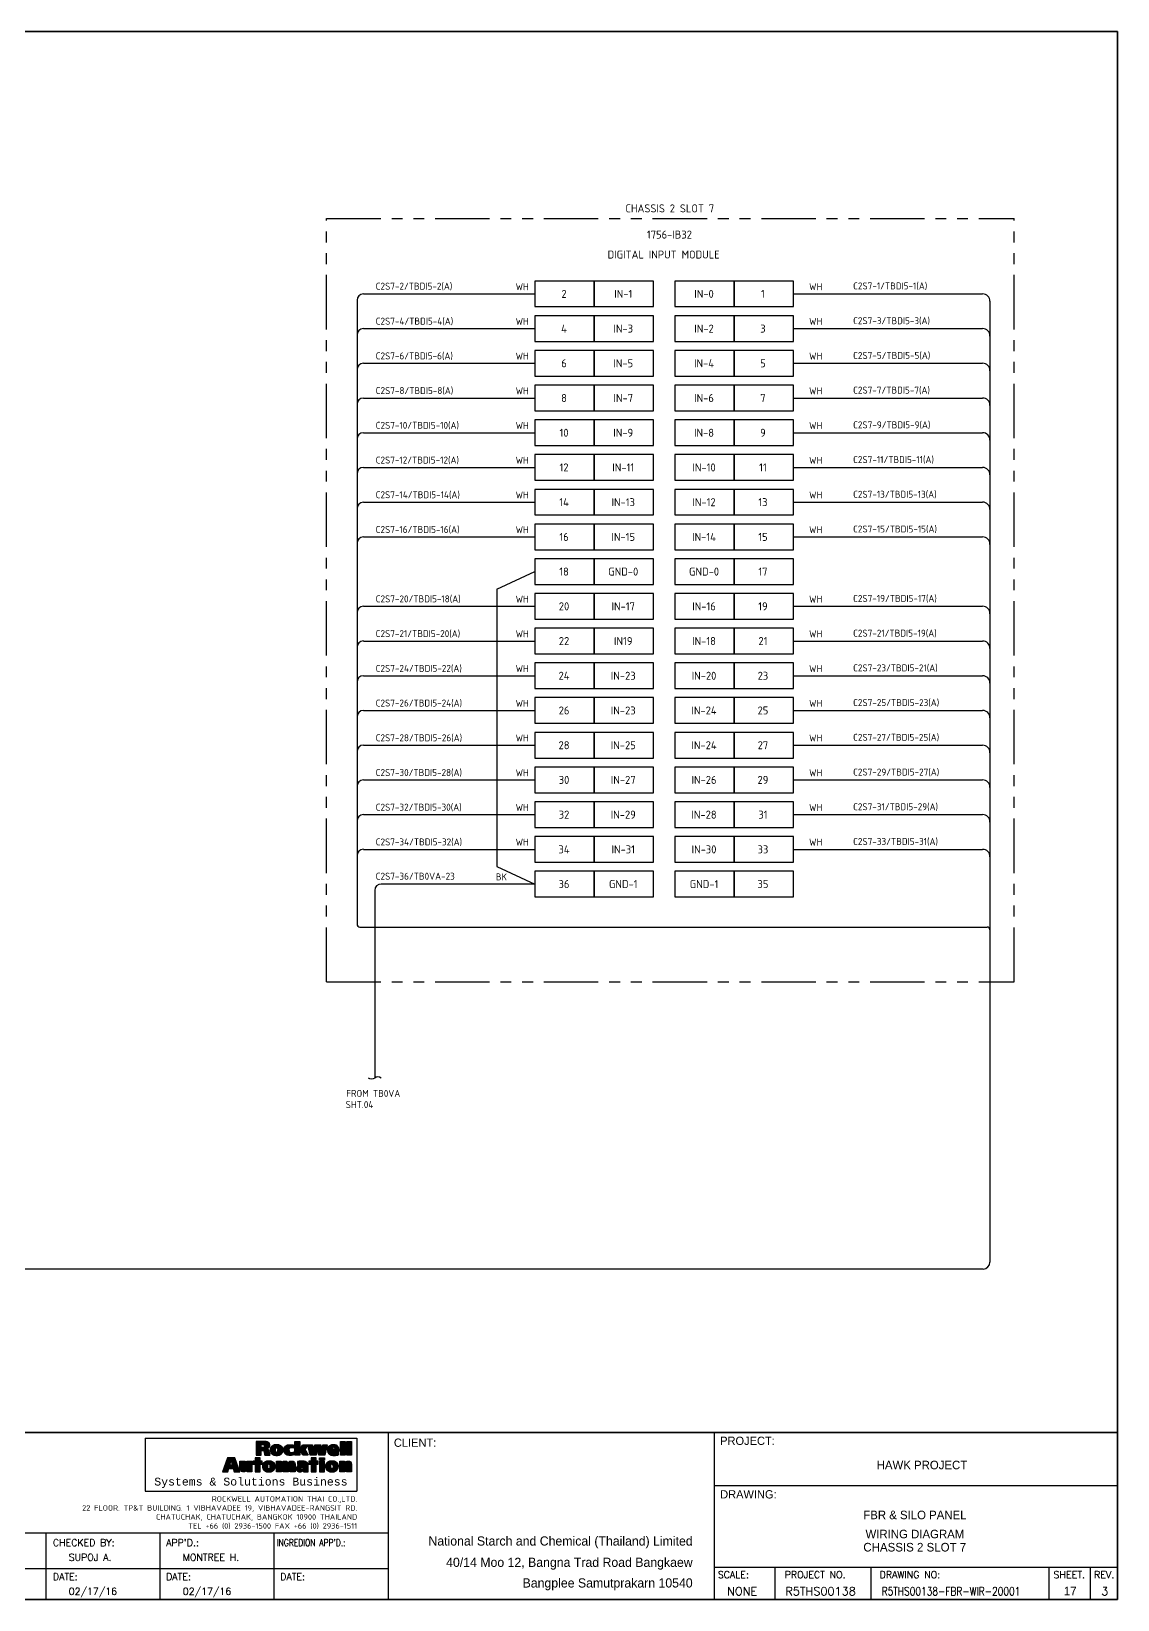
# Model space of a CAD drawing. Header units: inches. Extents: x 579627 to 667544, y 458630 to 507164.
# Drawn here: x 643498 to 645371, y 493540 to 496244 of the extents above; entities that cross this region are included whole.
import ezdxf
from ezdxf.enums import TextEntityAlignment as Align

# ---------------------------------------------------------------- set-up
doc = ezdxf.new("R2010")
doc.units = ezdxf.units.IN
doc.header["$MEASUREMENT"] = 0
doc.linetypes.add('PHANTOM2', pattern=[1.25, 0.625, -0.125, 0.125, -0.125, 0.125, -0.125])
for name, color, linetype in [('ASHADE', 7, 'Continuous'), ('GT_1', 9, 'Continuous'), ('HELPPOINT', 7, 'Continuous'), ('IE-CABLE', 1, 'Continuous'), ('IE-EQUIP', 253, 'Continuous'), ('IE-WIRE', 7, 'Continuous'), ('MEMBER', 7, 'Continuous'), ('RA_LOGO', 2, 'Continuous'), ('TITLE_BOX', 7, 'Continuous')]:
    doc.layers.add(name, color=color, linetype=linetype)
doc.styles.add('BOLD', font='monos.ttf')
doc.styles.add('HTX11', font='O8111901')
doc.styles.add('ISO3098B', font='ISO3098B.shx')
doc.styles.add('ROMANS', font='romans.shx', dxfattribs={"width": 0.85, "height": 25})
doc.styles.add('T1', font='browa.ttf', dxfattribs={"height": 1000})

# ---------------------------------------------------------------- blocks, each defined once
blk = doc.blocks.new('RA_LOGO1')
at = {"layer": 'RA_LOGO', "linetype": 'Continuous'}
h = blk.add_hatch(color=1, dxfattribs=at)
h.paths.add_polyline_path([(0.987, 0.539), (1.017, 0.539), (1.033, 0.538), (1.046, 0.533), (1.055, 0.521), (1.061, 0.505), (1.065, 0.484), (1.068, 0.461), (1.071, 0.439), (1.074, 0.42), (1.213, 0.42), (1.207, 0.439), (1.203, 0.46), (1.199, 0.482), (1.195, 0.504), (1.189, 0.526), (1.18, 0.545), (1.166, 0.562), (1.147, 0.575), (1.12, 0.583), (1.142, 0.59), (1.16, 0.598), (1.175, 0.609), (1.188, 0.621), (1.197, 0.637), (1.203, 0.655), (1.205, 0.677), (1.204, 0.694), (1.2, 0.709), (1.194, 0.723), (1.185, 0.734), (1.175, 0.744), (1.162, 0.752), (1.147, 0.759), (1.131, 0.763), (1.112, 0.767), (1.092, 0.769), (1.07, 0.77), (0.853, 0.77), (0.853, 0.42), (0.987, 0.42)])
h.paths.add_polyline_path([(0.981, 0.617), (0.981, 0.692), (1.018, 0.692), (1.044, 0.689), (1.063, 0.679), (1.071, 0.656), (1.066, 0.635), (1.054, 0.623), (1.036, 0.618), (1.016, 0.617)], flags=16)
h = blk.add_hatch(color=1, dxfattribs=at)
h.paths.add_polyline_path([(1.3, 0.676), (1.285, 0.67), (1.271, 0.663), (1.258, 0.654), (1.247, 0.644), (1.238, 0.633), (1.23, 0.62), (1.225, 0.606), (1.22, 0.591), (1.218, 0.574), (1.217, 0.556), (1.218, 0.538), (1.22, 0.522), (1.224, 0.506), (1.229, 0.492), (1.235, 0.479), (1.243, 0.467), (1.253, 0.456), (1.264, 0.447), (1.276, 0.438), (1.29, 0.431), (1.305, 0.425), (1.321, 0.421), (1.339, 0.417), (1.358, 0.415), (1.378, 0.415), (1.399, 0.415), (1.418, 0.417), (1.435, 0.421), (1.452, 0.425), (1.467, 0.431), (1.481, 0.438), (1.493, 0.447), (1.504, 0.456), (1.514, 0.467), (1.522, 0.479), (1.528, 0.492), (1.534, 0.506), (1.537, 0.522), (1.54, 0.538), (1.54, 0.556), (1.539, 0.574), (1.537, 0.591), (1.533, 0.606), (1.527, 0.62), (1.519, 0.633), (1.51, 0.644), (1.499, 0.654), (1.486, 0.663), (1.472, 0.67), (1.456, 0.676), (1.439, 0.681), (1.42, 0.684), (1.4, 0.686), (1.378, 0.687), (1.357, 0.686), (1.336, 0.684), (1.317, 0.681)])
h.paths.add_polyline_path([(1.36, 0.605), (1.378, 0.612), (1.396, 0.605), (1.404, 0.584), (1.406, 0.556), (1.405, 0.529), (1.401, 0.508), (1.393, 0.494), (1.378, 0.49), (1.364, 0.494), (1.356, 0.508), (1.352, 0.529), (1.351, 0.556), (1.353, 0.584)], flags=16)
for color, points in [(1, [(1.697, 0.575), (1.705, 0.591), (1.718, 0.603), (1.735, 0.61), (1.756, 0.612), (1.778, 0.61), (1.796, 0.606), (1.813, 0.599), (1.813, 0.676), (1.793, 0.681), (1.771, 0.684), (1.748, 0.686), (1.721, 0.687), (1.699, 0.686), (1.679, 0.684), (1.66, 0.681), (1.643, 0.676), (1.627, 0.67), (1.613, 0.663), (1.601, 0.654), (1.59, 0.644), (1.581, 0.633), (1.573, 0.62), (1.567, 0.606), (1.563, 0.591), (1.561, 0.574), (1.56, 0.556), (1.56, 0.538), (1.563, 0.522), (1.566, 0.506), (1.572, 0.492), (1.578, 0.479), (1.586, 0.467), (1.596, 0.456), (1.607, 0.447), (1.619, 0.438), (1.632, 0.431), (1.648, 0.425), (1.664, 0.421), (1.682, 0.417), (1.701, 0.415), (1.721, 0.415), (1.748, 0.415), (1.772, 0.418), (1.794, 0.422), (1.815, 0.428), (1.815, 0.505), (1.797, 0.496), (1.778, 0.491), (1.756, 0.49), (1.735, 0.492), (1.718, 0.5), (1.705, 0.514), (1.697, 0.531), (1.694, 0.554)]), (1, [(2.233, 0.42), (2.391, 0.42), (2.423, 0.598), (2.424, 0.598), (2.455, 0.42), (2.612, 0.42), (2.671, 0.681), (2.556, 0.681), (2.533, 0.511), (2.532, 0.511), (2.503, 0.681), (2.351, 0.681), (2.324, 0.511), (2.323, 0.511), (2.298, 0.681), (2.174, 0.681)]), (1, [(3.007, 0.42), (3.13, 0.42), (3.13, 0.769), (3.007, 0.769)]), (1, [(3.292, 0.769), (3.169, 0.769), (3.169, 0.42), (3.292, 0.42)]), (252, [(0.745, 0.265), (0.617, 0.265), (0.617, 0.112), (0.617, 0.096), (0.611, 0.082), (0.594, 0.076), (0.579, 0.082), (0.573, 0.096), (0.572, 0.112), (0.572, 0.265), (0.444, 0.265), (0.444, 0.081), (0.445, 0.062), (0.449, 0.046), (0.455, 0.031), (0.465, 0.018), (0.478, 0.008), (0.494, 0.001), (0.513, -0.004), (0.537, -0.006), (0.558, -0.004), (0.579, 0.001), (0.597, 0.011), (0.612, 0.026), (0.625, 0.047), (0.625, 0), (0.745, 0)]), (252, [(0.956, 0.191), (1.011, 0.191), (1.011, 0.265), (0.956, 0.265), (0.956, 0.355), (0.828, 0.355), (0.828, 0.265), (0.774, 0.265), (0.774, 0.191), (0.828, 0.191), (0.828, 0), (0.956, 0)]), (252, [(1.505, 0.153), (1.505, 0.169), (1.511, 0.183), (1.528, 0.189), (1.543, 0.183), (1.549, 0.169), (1.55, 0.153), (1.55, 0), (1.678, 0), (1.678, 0.153), (1.679, 0.169), (1.685, 0.183), (1.701, 0.189), (1.717, 0.183), (1.723, 0.169), (1.724, 0.153), (1.724, 0), (1.852, 0), (1.852, 0.159), (1.851, 0.173), (1.851, 0.187), (1.85, 0.202), (1.847, 0.215), (1.843, 0.228), (1.836, 0.24), (1.827, 0.25), (1.816, 0.259), (1.8, 0.265), (1.781, 0.269), (1.758, 0.271), (1.738, 0.269), (1.717, 0.264), (1.698, 0.255), (1.682, 0.242), (1.672, 0.225), (1.663, 0.242), (1.649, 0.255), (1.631, 0.264), (1.61, 0.269), (1.589, 0.271), (1.57, 0.27), (1.551, 0.266), (1.535, 0.259), (1.52, 0.249), (1.508, 0.236), (1.497, 0.217), (1.497, 0.265), (1.377, 0.265), (1.377, 0), (1.505, 0)]), (252, [(2.257, 0), (2.386, 0), (2.386, 0.191), (2.441, 0.191), (2.441, 0.265), (2.386, 0.265), (2.386, 0.355), (2.257, 0.355), (2.257, 0.265), (2.203, 0.265), (2.203, 0.191), (2.257, 0.191)]), (252, [(3.117, 0.153), (3.117, 0.169), (3.123, 0.183), (3.14, 0.189), (3.155, 0.183), (3.161, 0.169), (3.162, 0.153), (3.162, 0), (3.29, 0), (3.29, 0.184), (3.289, 0.203), (3.285, 0.219), (3.279, 0.234), (3.269, 0.247), (3.256, 0.257), (3.24, 0.265), (3.221, 0.269), (3.197, 0.271), (3.176, 0.269), (3.155, 0.263), (3.137, 0.253), (3.122, 0.239), (3.109, 0.217), (3.109, 0.265), (2.989, 0.265), (2.989, 0), (3.117, 0)])]:
    blk.add_hatch(color=color, dxfattribs=at).paths.add_polyline_path(points)
h = blk.add_hatch(color=1, dxfattribs=at)
h.paths.add_polyline_path([(1.973, 0.769), (1.847, 0.769), (1.847, 0.42), (1.973, 0.42), (1.973, 0.566)])
h.paths.add_polyline_path([(1.974, 0.566), (2.045, 0.42), (2.187, 0.42), (2.101, 0.566), (2.173, 0.681), (2.036, 0.681)])
h = blk.add_hatch(color=1, dxfattribs=at)
h.paths.add_polyline_path([(2.817, 0.415), (2.838, 0.415), (2.859, 0.415), (2.88, 0.416), (2.901, 0.418), (2.92, 0.421), (2.938, 0.425), (2.956, 0.43), (2.956, 0.497), (2.939, 0.49), (2.918, 0.485), (2.895, 0.482), (2.87, 0.481), (2.849, 0.482), (2.83, 0.485), (2.815, 0.493), (2.804, 0.504), (2.8, 0.521), (2.975, 0.521), (2.975, 0.536), (2.974, 0.555), (2.972, 0.572), (2.969, 0.589), (2.965, 0.605), (2.96, 0.619), (2.953, 0.632), (2.944, 0.645), (2.934, 0.655), (2.922, 0.665), (2.909, 0.673), (2.894, 0.679), (2.877, 0.683), (2.858, 0.686), (2.838, 0.687), (2.816, 0.686), (2.795, 0.684), (2.777, 0.681), (2.759, 0.676), (2.744, 0.67), (2.73, 0.663), (2.717, 0.654), (2.706, 0.644), (2.697, 0.633), (2.69, 0.62), (2.684, 0.606), (2.679, 0.591), (2.677, 0.574), (2.676, 0.556), (2.677, 0.538), (2.679, 0.522), (2.683, 0.507), (2.688, 0.492), (2.694, 0.479), (2.702, 0.467), (2.712, 0.456), (2.723, 0.447), (2.735, 0.438), (2.749, 0.431), (2.764, 0.425), (2.78, 0.421), (2.798, 0.417)])
h.paths.add_polyline_path([(2.799, 0.576), (2.801, 0.598), (2.811, 0.618), (2.834, 0.627), (2.855, 0.618), (2.864, 0.598), (2.865, 0.576)], flags=16)
h = blk.add_hatch(color=252, dxfattribs=at)
h.paths.add_polyline_path([(0.272, 0.077), (0.296, 0), (0.439, 0), (0.312, 0.355), (0.124, 0.355), (0, 0), (0.136, 0), (0.158, 0.077)])
h.paths.add_polyline_path([(0.255, 0.162), (0.177, 0.162), (0.216, 0.28)], flags=16)
h = blk.add_hatch(color=252, dxfattribs=at)
h.paths.add_polyline_path([(1.14, -0.003), (1.159, -0.005), (1.18, -0.006), (1.201, -0.005), (1.22, -0.003), (1.238, 0), (1.255, 0.005), (1.27, 0.011), (1.284, 0.018), (1.297, 0.027), (1.308, 0.036), (1.317, 0.047), (1.326, 0.06), (1.333, 0.073), (1.338, 0.087), (1.342, 0.103), (1.344, 0.12), (1.345, 0.137), (1.344, 0.156), (1.341, 0.173), (1.337, 0.188), (1.331, 0.203), (1.323, 0.216), (1.313, 0.227), (1.302, 0.238), (1.29, 0.246), (1.275, 0.254), (1.259, 0.26), (1.242, 0.265), (1.223, 0.268), (1.202, 0.27), (1.18, 0.271), (1.158, 0.27), (1.137, 0.268), (1.118, 0.265), (1.101, 0.26), (1.085, 0.254), (1.071, 0.246), (1.058, 0.238), (1.047, 0.227), (1.038, 0.216), (1.03, 0.203), (1.024, 0.188), (1.02, 0.173), (1.017, 0.156), (1.016, 0.137), (1.017, 0.12), (1.019, 0.103), (1.023, 0.087), (1.028, 0.073), (1.035, 0.06), (1.043, 0.047), (1.053, 0.036), (1.064, 0.027), (1.076, 0.018), (1.09, 0.011), (1.105, 0.005), (1.122, 0)])
h.paths.add_polyline_path([(1.165, 0.075), (1.157, 0.089), (1.153, 0.111), (1.152, 0.137), (1.154, 0.166), (1.162, 0.187), (1.18, 0.195), (1.198, 0.187), (1.207, 0.166), (1.208, 0.137), (1.207, 0.111), (1.204, 0.089), (1.195, 0.075), (1.18, 0.07)], flags=16)
h = blk.add_hatch(color=252, dxfattribs=at)
h.paths.add_polyline_path([(1.883, 0.052), (1.889, 0.036), (1.899, 0.023), (1.911, 0.012), (1.926, 0.004), (1.942, -0.001), (1.96, -0.005), (1.978, -0.006), (1.999, -0.004), (2.019, 0.001), (2.037, 0.01), (2.052, 0.022), (2.065, 0.04), (2.065, 0), (2.184, 0), (2.184, 0.161), (2.183, 0.18), (2.179, 0.197), (2.173, 0.212), (2.165, 0.225), (2.155, 0.236), (2.144, 0.245), (2.131, 0.252), (2.117, 0.258), (2.102, 0.263), (2.086, 0.266), (2.07, 0.268), (2.054, 0.27), (2.038, 0.271), (2.022, 0.271), (1.995, 0.27), (1.973, 0.269), (1.953, 0.266), (1.933, 0.261), (1.911, 0.256), (1.911, 0.181), (1.932, 0.19), (1.954, 0.197), (1.977, 0.202), (2, 0.204), (2.019, 0.203), (2.037, 0.2), (2.053, 0.194), (2.063, 0.183), (2.067, 0.165), (2.053, 0.167), (2.036, 0.168), (2.018, 0.169), (2, 0.168), (1.983, 0.167), (1.965, 0.164), (1.948, 0.16), (1.933, 0.154), (1.918, 0.147), (1.906, 0.137), (1.896, 0.125), (1.888, 0.11), (1.883, 0.092), (1.881, 0.072)])
h.paths.add_polyline_path([(1.998, 0.086), (2.007, 0.106), (2.028, 0.115), (2.055, 0.116), (2.067, 0.116), (2.067, 0.108), (2.063, 0.086), (2.05, 0.068), (2.028, 0.061), (2.011, 0.064), (2.001, 0.072)], flags=16)
h = blk.add_hatch(color=252, dxfattribs=at)
h.paths.add_polyline_path([(2.471, 0), (2.599, 0), (2.599, 0.264), (2.471, 0.264)])
h.paths.add_polyline_path([(2.599, 0.296), (2.599, 0.355), (2.471, 0.355), (2.471, 0.296)])
h = blk.add_hatch(color=252, dxfattribs=at)
h.paths.add_polyline_path([(2.751, -0.003), (2.77, -0.005), (2.791, -0.006), (2.811, -0.005), (2.831, -0.003), (2.849, 0), (2.865, 0.005), (2.881, 0.011), (2.895, 0.018), (2.907, 0.027), (2.918, 0.036), (2.928, 0.047), (2.936, 0.06), (2.943, 0.073), (2.948, 0.087), (2.952, 0.103), (2.955, 0.12), (2.955, 0.137), (2.954, 0.156), (2.952, 0.173), (2.947, 0.188), (2.941, 0.203), (2.934, 0.216), (2.924, 0.227), (2.913, 0.238), (2.9, 0.246), (2.886, 0.254), (2.87, 0.26), (2.852, 0.265), (2.833, 0.268), (2.813, 0.27), (2.791, 0.271), (2.769, 0.27), (2.748, 0.268), (2.729, 0.265), (2.711, 0.26), (2.695, 0.254), (2.681, 0.246), (2.669, 0.238), (2.658, 0.227), (2.648, 0.216), (2.64, 0.203), (2.634, 0.188), (2.63, 0.173), (2.628, 0.156), (2.627, 0.137), (2.627, 0.12), (2.63, 0.103), (2.633, 0.087), (2.639, 0.073), (2.645, 0.06), (2.654, 0.047), (2.663, 0.036), (2.674, 0.027), (2.687, 0.018), (2.701, 0.011), (2.716, 0.005), (2.733, 0)])
h.paths.add_polyline_path([(2.776, 0.075), (2.768, 0.089), (2.764, 0.111), (2.763, 0.137), (2.765, 0.166), (2.773, 0.187), (2.791, 0.195), (2.809, 0.187), (2.817, 0.166), (2.819, 0.137), (2.818, 0.111), (2.814, 0.089), (2.806, 0.075), (2.791, 0.07)], flags=16)
at = {"layer": 'RA_LOGO', "color": 1, "linetype": 'Continuous'}
for points in [[(1.147, 0.759), (1.131, 0.763), (1.112, 0.767), (1.092, 0.769), (1.07, 0.77), (0.853, 0.77), (0.853, 0.42), (0.987, 0.42), (0.987, 0.539), (1.017, 0.539), (1.033, 0.538), (1.046, 0.533), (1.055, 0.521), (1.061, 0.505), (1.065, 0.484), (1.068, 0.461), (1.071, 0.439), (1.074, 0.42), (1.213, 0.42), (1.207, 0.439), (1.203, 0.46), (1.199, 0.482), (1.195, 0.504), (1.189, 0.526), (1.18, 0.545), (1.166, 0.562), (1.147, 0.575), (1.121, 0.583), (1.121, 0.584), (1.142, 0.59), (1.16, 0.598), (1.175, 0.609), (1.188, 0.621), (1.197, 0.637), (1.203, 0.655), (1.205, 0.677), (1.204, 0.694), (1.2, 0.709), (1.194, 0.723), (1.185, 0.734), (1.175, 0.744), (1.162, 0.752)], [(1.016, 0.617), (0.981, 0.617), (0.981, 0.692), (1.018, 0.692), (1.044, 0.689), (1.063, 0.679), (1.071, 0.656), (1.066, 0.635), (1.054, 0.623), (1.036, 0.618)], [(1.456, 0.676), (1.439, 0.681), (1.42, 0.684), (1.4, 0.686), (1.378, 0.687), (1.357, 0.686), (1.336, 0.684), (1.317, 0.681), (1.3, 0.676), (1.285, 0.67), (1.271, 0.663), (1.258, 0.654), (1.247, 0.644), (1.238, 0.633), (1.23, 0.62), (1.225, 0.606), (1.22, 0.591), (1.218, 0.574), (1.217, 0.556), (1.217, 0.556), (1.218, 0.538), (1.22, 0.522), (1.224, 0.506), (1.229, 0.492), (1.235, 0.479), (1.243, 0.467), (1.253, 0.456), (1.264, 0.447), (1.276, 0.438), (1.29, 0.431), (1.305, 0.425), (1.321, 0.421), (1.339, 0.417), (1.358, 0.415), (1.378, 0.415), (1.399, 0.415), (1.418, 0.417), (1.435, 0.421), (1.452, 0.425), (1.467, 0.431), (1.481, 0.438), (1.493, 0.447), (1.504, 0.456), (1.514, 0.467), (1.522, 0.479), (1.528, 0.492), (1.534, 0.506), (1.537, 0.522), (1.54, 0.538), (1.54, 0.556), (1.539, 0.574), (1.537, 0.591), (1.533, 0.606), (1.527, 0.62), (1.519, 0.633), (1.51, 0.644), (1.499, 0.654), (1.486, 0.663), (1.472, 0.67)], [(1.351, 0.556), (1.353, 0.584), (1.36, 0.605), (1.378, 0.612), (1.396, 0.605), (1.404, 0.584), (1.406, 0.556), (1.405, 0.529), (1.401, 0.508), (1.393, 0.494), (1.378, 0.49), (1.364, 0.494), (1.356, 0.508), (1.352, 0.529)], [(1.679, 0.684), (1.699, 0.686), (1.721, 0.687), (1.748, 0.686), (1.771, 0.684), (1.793, 0.681), (1.813, 0.676), (1.813, 0.599), (1.796, 0.606), (1.778, 0.61), (1.756, 0.612), (1.735, 0.61), (1.718, 0.603), (1.705, 0.591), (1.697, 0.575), (1.694, 0.554), (1.697, 0.531), (1.705, 0.514), (1.718, 0.5), (1.735, 0.492), (1.756, 0.49), (1.778, 0.491), (1.797, 0.496), (1.815, 0.505), (1.815, 0.428), (1.794, 0.422), (1.772, 0.418), (1.748, 0.415), (1.721, 0.415), (1.701, 0.415), (1.682, 0.417), (1.664, 0.421), (1.648, 0.425), (1.632, 0.431), (1.619, 0.438), (1.607, 0.447), (1.596, 0.456), (1.586, 0.467), (1.578, 0.479), (1.572, 0.492), (1.566, 0.506), (1.563, 0.522), (1.56, 0.538), (1.56, 0.556), (1.561, 0.574), (1.563, 0.591), (1.567, 0.606), (1.573, 0.62), (1.581, 0.633), (1.59, 0.644), (1.601, 0.654), (1.613, 0.663), (1.627, 0.67), (1.643, 0.676), (1.66, 0.681)], [(1.973, 0.42), (1.847, 0.42), (1.847, 0.769), (1.973, 0.769), (1.973, 0.566), (1.974, 0.566), (1.973, 0.566)], [(2.045, 0.42), (1.974, 0.566), (2.036, 0.681), (2.173, 0.681), (2.101, 0.566), (2.187, 0.42)], [(2.455, 0.42), (2.424, 0.598), (2.423, 0.598), (2.391, 0.42), (2.233, 0.42), (2.174, 0.681), (2.298, 0.681), (2.323, 0.511), (2.324, 0.511), (2.351, 0.681), (2.503, 0.681), (2.532, 0.511), (2.533, 0.511), (2.556, 0.681), (2.671, 0.681), (2.612, 0.42)], [(2.817, 0.415), (2.838, 0.415), (2.859, 0.415), (2.88, 0.416), (2.901, 0.418), (2.92, 0.421), (2.938, 0.425), (2.956, 0.43), (2.956, 0.497), (2.939, 0.49), (2.918, 0.485), (2.895, 0.482), (2.87, 0.481), (2.849, 0.482), (2.83, 0.485), (2.815, 0.493), (2.804, 0.504), (2.8, 0.521), (2.975, 0.521), (2.975, 0.536), (2.974, 0.555), (2.972, 0.572), (2.969, 0.589), (2.965, 0.605), (2.96, 0.619), (2.953, 0.632), (2.944, 0.645), (2.934, 0.655), (2.922, 0.665), (2.909, 0.673), (2.894, 0.679), (2.877, 0.683), (2.858, 0.686), (2.838, 0.687), (2.816, 0.686), (2.795, 0.684), (2.777, 0.681), (2.759, 0.676), (2.744, 0.67), (2.73, 0.663), (2.717, 0.654), (2.706, 0.644), (2.697, 0.633), (2.69, 0.62), (2.684, 0.606), (2.679, 0.591), (2.677, 0.574), (2.676, 0.556), (2.676, 0.556), (2.677, 0.538), (2.679, 0.522), (2.683, 0.507), (2.688, 0.492), (2.694, 0.479), (2.702, 0.467), (2.712, 0.456), (2.723, 0.447), (2.735, 0.438), (2.749, 0.431), (2.764, 0.425), (2.78, 0.421), (2.798, 0.417)], [(2.865, 0.576), (2.799, 0.576), (2.801, 0.598), (2.811, 0.618), (2.834, 0.627), (2.855, 0.618), (2.864, 0.598)], [(3.007, 0.42), (3.007, 0.769), (3.13, 0.769), (3.13, 0.42)], [(3.169, 0.42), (3.169, 0.769), (3.292, 0.769), (3.292, 0.42)]]:
    blk.add_lwpolyline(points, close=True, dxfattribs=at)
at = {"layer": 'RA_LOGO', "color": 252, "linetype": 'Continuous'}
for points in [[(0.296, 0), (0.439, 0), (0.312, 0.355), (0.124, 0.355), (0, 0), (0.136, 0), (0.158, 0.077), (0.272, 0.077)], [(0.216, 0.279), (0.217, 0.279), (0.255, 0.162), (0.177, 0.162)], [(0.455, 0.031), (0.449, 0.046), (0.445, 0.062), (0.444, 0.081), (0.444, 0.265), (0.572, 0.265), (0.572, 0.112), (0.573, 0.096), (0.579, 0.082), (0.594, 0.076), (0.611, 0.082), (0.617, 0.096), (0.617, 0.112), (0.617, 0.265), (0.745, 0.265), (0.745, 0), (0.625, 0), (0.625, 0.045), (0.624, 0.045), (0.612, 0.026), (0.597, 0.011), (0.579, 0.001), (0.558, -0.004), (0.537, -0.006), (0.513, -0.004), (0.494, 0.001), (0.478, 0.008), (0.465, 0.018)], [(0.956, 0.191), (1.011, 0.191), (1.011, 0.265), (0.956, 0.265), (0.956, 0.355), (0.828, 0.355), (0.828, 0.265), (0.774, 0.265), (0.774, 0.191), (0.828, 0.191), (0.828, 0), (0.956, 0)], [(1.158, 0.27), (1.137, 0.268), (1.118, 0.265), (1.101, 0.26), (1.085, 0.254), (1.071, 0.246), (1.058, 0.238), (1.047, 0.227), (1.038, 0.216), (1.03, 0.203), (1.024, 0.188), (1.02, 0.173), (1.017, 0.156), (1.016, 0.137), (1.016, 0.137), (1.017, 0.12), (1.019, 0.103), (1.023, 0.087), (1.028, 0.073), (1.035, 0.06), (1.043, 0.047), (1.053, 0.036), (1.064, 0.027), (1.076, 0.018), (1.09, 0.011), (1.105, 0.005), (1.122, 0), (1.14, -0.003), (1.159, -0.005), (1.18, -0.006), (1.201, -0.005), (1.22, -0.003), (1.238, 0), (1.255, 0.005), (1.27, 0.011), (1.284, 0.018), (1.297, 0.027), (1.308, 0.036), (1.317, 0.047), (1.326, 0.06), (1.333, 0.073), (1.338, 0.087), (1.342, 0.103), (1.344, 0.12), (1.345, 0.137), (1.345, 0.137), (1.344, 0.156), (1.341, 0.173), (1.337, 0.188), (1.331, 0.203), (1.323, 0.216), (1.313, 0.227), (1.302, 0.238), (1.29, 0.246), (1.275, 0.254), (1.259, 0.26), (1.242, 0.265), (1.223, 0.268), (1.202, 0.27), (1.18, 0.271), (1.18, 0.271)], [(1.152, 0.137), (1.154, 0.166), (1.162, 0.187), (1.18, 0.195), (1.198, 0.187), (1.207, 0.166), (1.208, 0.137), (1.207, 0.111), (1.204, 0.089), (1.195, 0.075), (1.18, 0.07), (1.165, 0.075), (1.157, 0.089), (1.153, 0.111)], [(1.549, 0.169), (1.543, 0.183), (1.528, 0.189), (1.511, 0.183), (1.505, 0.169), (1.505, 0.153), (1.505, 0), (1.377, 0), (1.377, 0.265), (1.497, 0.265), (1.497, 0.219), (1.499, 0.219), (1.508, 0.236), (1.52, 0.249), (1.535, 0.259), (1.551, 0.266), (1.57, 0.27), (1.589, 0.271), (1.61, 0.269), (1.631, 0.264), (1.649, 0.255), (1.663, 0.242), (1.672, 0.226), (1.673, 0.226), (1.682, 0.242), (1.698, 0.255), (1.717, 0.264), (1.738, 0.269), (1.758, 0.271), (1.781, 0.269), (1.8, 0.265), (1.816, 0.259), (1.827, 0.25), (1.836, 0.24), (1.843, 0.228), (1.847, 0.215), (1.85, 0.202), (1.851, 0.187), (1.851, 0.173), (1.852, 0.159), (1.852, 0), (1.724, 0), (1.724, 0.153), (1.723, 0.169), (1.717, 0.183), (1.701, 0.189), (1.685, 0.183), (1.679, 0.169), (1.678, 0.153), (1.678, 0), (1.55, 0), (1.55, 0.153)], [(1.973, 0.269), (1.953, 0.266), (1.933, 0.261), (1.911, 0.256), (1.911, 0.181), (1.932, 0.19), (1.954, 0.197), (1.977, 0.202), (2, 0.204), (2.019, 0.203), (2.037, 0.2), (2.053, 0.194), (2.063, 0.183), (2.067, 0.165), (2.053, 0.167), (2.036, 0.168), (2.018, 0.169), (2, 0.168), (1.983, 0.167), (1.965, 0.164), (1.948, 0.16), (1.933, 0.154), (1.918, 0.147), (1.906, 0.137), (1.896, 0.125), (1.888, 0.11), (1.883, 0.092), (1.881, 0.072), (1.881, 0.072), (1.883, 0.052), (1.889, 0.036), (1.899, 0.023), (1.911, 0.012), (1.926, 0.004), (1.942, -0.001), (1.96, -0.005), (1.978, -0.006), (1.999, -0.004), (2.019, 0.001), (2.037, 0.01), (2.052, 0.022), (2.064, 0.038), (2.065, 0.038), (2.065, 0), (2.184, 0), (2.184, 0.161), (2.183, 0.18), (2.179, 0.197), (2.173, 0.212), (2.165, 0.225), (2.155, 0.236), (2.144, 0.245), (2.131, 0.252), (2.117, 0.258), (2.102, 0.263), (2.086, 0.266), (2.07, 0.268), (2.054, 0.27), (2.038, 0.271), (2.022, 0.271), (1.995, 0.27)], [(2.067, 0.108), (2.063, 0.086), (2.05, 0.068), (2.028, 0.061), (2.011, 0.064), (2.001, 0.072), (1.998, 0.086), (2.007, 0.106), (2.028, 0.115), (2.055, 0.116), (2.067, 0.116)], [(2.386, 0), (2.386, 0.191), (2.441, 0.191), (2.441, 0.265), (2.386, 0.265), (2.386, 0.355), (2.257, 0.355), (2.257, 0.265), (2.203, 0.265), (2.203, 0.191), (2.257, 0.191), (2.257, 0)], [(2.471, 0.296), (2.471, 0.355), (2.599, 0.355), (2.599, 0.296)], [(2.599, 0), (2.599, 0.264), (2.471, 0.264), (2.471, 0)], [(2.87, 0.26), (2.852, 0.265), (2.833, 0.268), (2.813, 0.27), (2.791, 0.271), (2.769, 0.27), (2.748, 0.268), (2.729, 0.265), (2.711, 0.26), (2.695, 0.254), (2.681, 0.246), (2.669, 0.238), (2.658, 0.227), (2.648, 0.216), (2.64, 0.203), (2.634, 0.188), (2.63, 0.173), (2.628, 0.156), (2.627, 0.137), (2.627, 0.137), (2.627, 0.12), (2.63, 0.103), (2.633, 0.087), (2.639, 0.073), (2.645, 0.06), (2.654, 0.047), (2.663, 0.036), (2.674, 0.027), (2.687, 0.018), (2.701, 0.011), (2.716, 0.005), (2.733, 0), (2.751, -0.003), (2.77, -0.005), (2.791, -0.006), (2.811, -0.005), (2.831, -0.003), (2.849, 0), (2.865, 0.005), (2.881, 0.011), (2.895, 0.018), (2.907, 0.027), (2.918, 0.036), (2.928, 0.047), (2.936, 0.06), (2.943, 0.073), (2.948, 0.087), (2.952, 0.103), (2.955, 0.12), (2.955, 0.137), (2.955, 0.137), (2.954, 0.156), (2.952, 0.173), (2.947, 0.188), (2.941, 0.203), (2.934, 0.216), (2.924, 0.227), (2.913, 0.238), (2.9, 0.246), (2.886, 0.254)], [(2.763, 0.137), (2.765, 0.166), (2.773, 0.187), (2.791, 0.195), (2.809, 0.187), (2.817, 0.166), (2.819, 0.137), (2.818, 0.111), (2.814, 0.089), (2.806, 0.075), (2.791, 0.07), (2.776, 0.075), (2.768, 0.089), (2.764, 0.111)], [(3.117, 0.169), (3.117, 0.153), (3.117, 0), (2.989, 0), (2.989, 0.265), (3.109, 0.265), (3.109, 0.219), (3.11, 0.219), (3.122, 0.239), (3.137, 0.253), (3.155, 0.263), (3.176, 0.269), (3.197, 0.271), (3.221, 0.269), (3.24, 0.265), (3.256, 0.257), (3.269, 0.247), (3.279, 0.234), (3.285, 0.219), (3.289, 0.203), (3.29, 0.184), (3.29, 0), (3.162, 0), (3.162, 0.153), (3.161, 0.169), (3.155, 0.183), (3.14, 0.189), (3.123, 0.183)]]:
    blk.add_lwpolyline(points, close=True, dxfattribs=at)
blk = doc.blocks.new('TPA')
at = {"color": 0}
for p, q in [((565225.5, 502262.6), (565225.5, 502159)), ((565225.5, 502262.6), (565640.1, 502262.6)), ((565640.1, 502262.6), (565640.1, 502159)), ((565225.5, 502159), (565640.1, 502159))]:
    blk.add_line(p, q, dxfattribs=at)
at = {"color": 4}
for p, q in [((566459.5, 502010.1), (566459.5, 501946.4)), ((566647.2, 502010.1), (566647.2, 501946.4))]:
    blk.add_line(p, q, dxfattribs=at)
at = {"color": 4, "ltscale": 0.5}
for p, q in [((566996.2, 502010.1), (566996.2, 501946.4)), ((566996.2, 502010.1), (566996.2, 501946.4)), ((567077.1, 502010.1), (567077.1, 501946.4)), ((567077.1, 502010.1), (567077.1, 501946.4))]:
    blk.add_line(p, q, dxfattribs=at)
at = {"layer": 'GT_1', "color": 4}
for p, q in [((566341, 501946.4), (566341, 502273.8)), ((566341, 501946.4), (566341, 502273.8)), ((566341, 502010.1), (567131, 502010.1))]:
    blk.add_line(p, q, dxfattribs=at)
at = {"layer": 'GT_1', "color": 4, "flags": 128}
for points in [[(565702.1, 501946.4), (565702.1, 502273.8)], [(566341, 501946.4), (566341, 502273.8)], [(565702.1, 502076.3), (564807.7, 502076.3)], [(565031.3, 501946.4), (565031.3, 502076.3)], [(565254.9, 501946.4), (565254.9, 502076.3)], [(565478.5, 501946.4), (565478.5, 502076.3)], [(565702.1, 502006.4), (564807.7, 502006.4)]]:
    blk.add_lwpolyline(points, dxfattribs=at)
at = {"layer": 'HELPPOINT', "color": 4, "lineweight": 35}
for p, q in [((562706.8, 505019.3), (567131, 505019.3)), ((562706.8, 505019.3), (567131, 505019.3)), ((567131, 505019.3), (567131, 501946.4)), ((567131, 505019.3), (567131, 501946.4)), ((567131, 501946.4), (562706.8, 501946.4)), ((567131, 501946.4), (562706.8, 501946.4))]:
    blk.add_line(p, q, dxfattribs=at)
at = {"layer": 'HELPPOINT', "color": 4}
for p, q in [((566341, 502169.7), (567131, 502169.7)), ((566341, 502169.7), (567131, 502169.7)), ((566341, 502010.1), (567131, 502010.1))]:
    blk.add_line(p, q, dxfattribs=at)
at = {"layer": 'MEMBER', "color": 4, "lineweight": 35}
blk.add_line((562706.8, 502273.8), (567131, 502273.8), dxfattribs=at)
blk.add_line((562706.8, 502273.8), (567131, 502273.8), dxfattribs=at)
at = {"layer": 'MEMBER', "color": 4}
for p, q in [((566341, 502169.7), (567131, 502169.7)), ((566341, 502169.7), (567131, 502169.7)), ((566341, 502010.1), (567131, 502010.1)), ((566341, 502010.1), (567131, 502010.1))]:
    blk.add_line(p, q, dxfattribs=at)
at = {"color": 0, "xscale": 76.7727272878401, "yscale": 76.77272728795651, "zscale": 76.772727288}
blk.add_blockref('RA_LOGO1', (565377.2, 502197.1), dxfattribs=at)
at = {"color": 4, "ltscale": 100, "style": 'HTX11'}
for s, p in [('HAWK PROJECT', (566747.6, 502210.2)), ('FBR & SILO PANEL', (566733.8, 502112.3)), ('WIRING DIAGRAM', (566733.8, 502074.9))]:
    blk.add_text(s, height=16.696, dxfattribs=at).set_placement(p, align=Align.MIDDLE_CENTER)
at = {"color": 0, "insert": (565243.3, 502185.3), "char_height": 15.355, "width": 438.272, "attachment_point": 1, "style": 'BOLD'}
blk.add_mtext('{\\W1.04;Systems & Solutions Business}', dxfattribs=at)
at = {"color": 4, "insert": (565640.9, 502148.9), "char_height": 10.5571, "width": 527.854, "attachment_point": 3, "style": 'ISO3098B'}
blk.add_mtext('ROCKWELL AUTOMATION THAI CO.,LTD.\\P22 FLOOR. TP&T BUILDING. 1 VIBHAVADEE 19, VIBHAVADEE-RANGSIT RD. CHATUCHAK, CHATUCHAK, BANGKOK 10900 THAILAND\\PTEL +66 (0) 2936-1500 FAX +66 (0) 2936-1511', dxfattribs=at)
at = {"style": 'HTX11'}
for tag, p in [('A', (566704.3, 502037.1)), ('B', (567038.2, 501963.3))]:
    blk.add_attdef(tag, text='', height=16.8, dxfattribs=at).set_placement(p, align=Align.MIDDLE_CENTER)
at = {"layer": 'GT_1', "color": 4, "style": 'HTX11'}
for s, p in [('CLIENT:', (565712.8, 502245.8)), ('PROJECT:', (566352.2, 502249.5)), ('DRAWING:', (566352.2, 502144.6))]:
    blk.add_text(s, height=16.19, dxfattribs=at).set_placement(p)
at = {"layer": 'MEMBER', "color": 4, "ltscale": 0.8, "style": 'ROMANS'}
for s, height, p in [('CHECKED BY:', 13.495, (565044.7, 502051.1)), ("APP'D.:", 13.49, (565266.5, 502051.1)), ('SUPOJ A.', 13.49, (565075.6, 502022.7)), ('MONTREE H.', 13.49, (565299.2, 502022.7)), ('SCALE:', 13.49, (566347.7, 501988.5)), ('PROJECT NO.', 13.495, (566478.7, 501988.5)), ('DRAWING NO:', 13.495, (566664.7, 501988.5)), ('SHEET.', 13.64, (567005.3, 501988.5)), ('REV.', 13.64, (567084.8, 501988.5)), ('DATE:', 13.49, (565044.7, 501984.5)), ('02/17/16', 13.49, (565075.6, 501956)), ('DATE:', 13.49, (565266.5, 501984.5)), ('02/17/16', 13.49, (565299.2, 501956)), ('DATE:', 13.49, (565490.1, 501984.5)), ('NONE', 16.17, (566365.9, 501954.7)), ('R5THS00138', 16.17, (566480, 501954.7))]:
    blk.add_text(s, height=height, dxfattribs=at).set_placement(p)
at = {"layer": 'MEMBER', "color": 4, "ltscale": 0.8, "style": 'ROMANS', "width": 0.8}
for s, height, p in [("INGREDION APP'D.:", 13.495, (565483.3, 502051.1)), ('R5THS00138-FBR-WIR-20001', 16.175, (566668.8, 501954.7))]:
    blk.add_text(s, height=height, dxfattribs=at).set_placement(p)
at = {"layer": 'MEMBER', "color": 4, "ltscale": 0.8, "style": 'ROMANS'}
blk.add_text('3', height=16.2, dxfattribs=at).set_placement((567105.9, 501954.7), align=Align.CENTER)
at = {"layer": 'TITLE_BOX', "color": 7, "linetype": 'ByBlock', "style": 'T1'}
for s, p in [('National Starch and Chemical (Thailand) Limited', (566298.3, 502052.3)), ('40/14 Moo 12, Bangna Trad Road Bangkaew', (566298.3, 502010.5)), ('Bangplee Samutprakarn 10540', (566298.3, 501970.1))]:
    blk.add_text(s, height=18, dxfattribs=at).set_placement(p, align=Align.RIGHT)

msp = doc.modelspace()

# ---------------------------------------------------------------- linework, layer by layer
at = {"color": 4}
for p, q in [((645151.3, 495778.6), (645151.3, 494122)), ((645139.3, 494110), (643204.4, 494110))]:
    msp.add_line(p, q, dxfattribs=at)
for p, q in [((644301.1, 495282.2), (644366.7, 495312.6)), ((644301.1, 495282.2), (644301.1, 494804)), ((644301.1, 494804), (644366.7, 494773.8))]:
    msp.add_line(p, q)
at = {"color": 0}
msp.add_lwpolyline([(644101.5, 494439.3, 0.351), (644090.5, 494439.3, -0.351), (644079.4, 494439.3, 2.081666)], format="xyb", dxfattribs=at)
at = {"color": 4}
msp.add_arc((645139.3, 494122), 12, 270, 0, dxfattribs=at)
at = {"layer": 'ASHADE', "color": 2, "linetype": 'PHANTOM2', "ltscale": 150}
for p, q in [((644007.1, 494605.3), (644007.1, 495921.4)), ((644007.1, 495921.4), (645192.8, 495921.4)), ((645192.8, 494605.3), (645192.8, 495921.4)), ((644007.1, 494605.3), (645192.8, 494605.3))]:
    msp.add_line(p, q, dxfattribs=at)
at = {"layer": 'IE-CABLE', "color": 4}
for p, q in [((644812.3, 495791.5), (645138.4, 495791.5)), ((644812.3, 495731.6), (645138.4, 495731.6)), ((644812.3, 495671.8), (645138.4, 495671.8)), ((644812.3, 495611.9), (645138.4, 495611.9)), ((644812.3, 495552), (645138.4, 495552)), ((644812.3, 495492.2), (645138.4, 495492.2)), ((644812.3, 495432.3), (645138.4, 495432.3)), ((644812.3, 495372.4), (645138.4, 495372.4)), ((644812.3, 495252.7), (645138.4, 495252.7)), ((644812.3, 495192.8), (645138.4, 495192.8)), ((644812.3, 495133), (645138.4, 495133)), ((644812.3, 495073.1), (645138.4, 495073.1)), ((644812.3, 495013.2), (645138.4, 495013.2)), ((644812.3, 494953.4), (645138.4, 494953.4)), ((644812.3, 494893.5), (645138.4, 494893.5)), ((644812.3, 494833.6), (645138.4, 494833.6))]:
    msp.add_line(p, q, dxfattribs=at)
for centre in [(645138.4, 495778.6), (645138.4, 495718.7), (645138.4, 495658.8), (645138.4, 495599), (645138.4, 495539.1), (645138.4, 495479.2), (645138.4, 495419.4), (645138.4, 495359.5), (645138.4, 495239.8), (645138.4, 495179.9), (645138.4, 495120), (645138.4, 495060.2), (645138.4, 495000.3), (645138.4, 494940.4), (645138.4, 494880.6), (645138.4, 494820.7)]:
    msp.add_arc(centre, 12.9, 0, 90, dxfattribs=at)
at = {"layer": 'IE-EQUIP', "linetype": 'Continuous'}
for points in [[(644366.7, 495813.6), (644366.7, 495769.4), (644468.8, 495769.4), (644468.8, 495813.6)], [(644468.8, 495813.6), (644468.8, 495769.4), (644570.9, 495769.4), (644570.9, 495813.6)], [(644608.1, 495813.6), (644608.1, 495769.4), (644710.2, 495769.4), (644710.2, 495813.6)], [(644710.2, 495813.6), (644710.2, 495769.4), (644812.3, 495769.4), (644812.3, 495813.6)], [(644366.7, 495753.8), (644366.7, 495709.5), (644468.8, 495709.5), (644468.8, 495753.8)], [(644468.8, 495753.8), (644468.8, 495709.5), (644570.9, 495709.5), (644570.9, 495753.8)], [(644608.1, 495753.8), (644608.1, 495709.5), (644710.2, 495709.5), (644710.2, 495753.8)], [(644710.2, 495753.8), (644710.2, 495709.5), (644812.3, 495709.5), (644812.3, 495753.8)], [(644366.7, 495693.9), (644366.7, 495649.6), (644468.8, 495649.6), (644468.8, 495693.9)], [(644468.8, 495693.9), (644468.8, 495649.6), (644570.9, 495649.6), (644570.9, 495693.9)], [(644608.1, 495693.9), (644608.1, 495649.6), (644710.2, 495649.6), (644710.2, 495693.9)], [(644710.2, 495693.9), (644710.2, 495649.6), (644812.3, 495649.6), (644812.3, 495693.9)], [(644366.7, 495634), (644366.7, 495589.8), (644468.8, 495589.8), (644468.8, 495634)], [(644468.8, 495634), (644468.8, 495589.8), (644570.9, 495589.8), (644570.9, 495634)], [(644608.1, 495634), (644608.1, 495589.8), (644710.2, 495589.8), (644710.2, 495634)], [(644710.2, 495634), (644710.2, 495589.8), (644812.3, 495589.8), (644812.3, 495634)], [(644366.7, 495574.2), (644366.7, 495529.9), (644468.8, 495529.9), (644468.8, 495574.2)], [(644468.8, 495574.2), (644468.8, 495529.9), (644570.9, 495529.9), (644570.9, 495574.2)], [(644608.1, 495574.2), (644608.1, 495529.9), (644710.2, 495529.9), (644710.2, 495574.2)], [(644710.2, 495574.2), (644710.2, 495529.9), (644812.3, 495529.9), (644812.3, 495574.2)], [(644366.7, 495514.3), (644366.7, 495470), (644468.8, 495470), (644468.8, 495514.3)], [(644468.8, 495514.3), (644468.8, 495470), (644570.9, 495470), (644570.9, 495514.3)], [(644608.1, 495514.3), (644608.1, 495470), (644710.2, 495470), (644710.2, 495514.3)], [(644710.2, 495514.3), (644710.2, 495470), (644812.3, 495470), (644812.3, 495514.3)], [(644366.7, 495454.4), (644366.7, 495410.2), (644468.8, 495410.2), (644468.8, 495454.4)], [(644468.8, 495454.4), (644468.8, 495410.2), (644570.9, 495410.2), (644570.9, 495454.4)], [(644608.1, 495454.4), (644608.1, 495410.2), (644710.2, 495410.2), (644710.2, 495454.4)], [(644710.2, 495454.4), (644710.2, 495410.2), (644812.3, 495410.2), (644812.3, 495454.4)], [(644366.7, 495394.6), (644366.7, 495350.3), (644468.8, 495350.3), (644468.8, 495394.6)], [(644468.8, 495394.6), (644468.8, 495350.3), (644570.9, 495350.3), (644570.9, 495394.6)], [(644608.1, 495394.6), (644608.1, 495350.3), (644710.2, 495350.3), (644710.2, 495394.6)], [(644710.2, 495394.6), (644710.2, 495350.3), (644812.3, 495350.3), (644812.3, 495394.6)], [(644366.7, 495334.7), (644366.7, 495290.4), (644468.8, 495290.4), (644468.8, 495334.7)], [(644468.8, 495334.7), (644468.8, 495290.4), (644570.9, 495290.4), (644570.9, 495334.7)], [(644608.1, 495334.7), (644608.1, 495290.4), (644710.2, 495290.4), (644710.2, 495334.7)], [(644710.2, 495334.7), (644710.2, 495290.4), (644812.3, 495290.4), (644812.3, 495334.7)], [(644366.7, 495274.8), (644366.7, 495230.6), (644468.8, 495230.6), (644468.8, 495274.8)], [(644468.8, 495274.8), (644468.8, 495230.6), (644570.9, 495230.6), (644570.9, 495274.8)], [(644608.1, 495274.8), (644608.1, 495230.6), (644710.2, 495230.6), (644710.2, 495274.8)], [(644710.2, 495274.8), (644710.2, 495230.6), (644812.3, 495230.6), (644812.3, 495274.8)], [(644366.7, 495215), (644366.7, 495170.7), (644468.8, 495170.7), (644468.8, 495215)], [(644468.8, 495215), (644468.8, 495170.7), (644570.9, 495170.7), (644570.9, 495215)], [(644608.1, 495215), (644608.1, 495170.7), (644710.2, 495170.7), (644710.2, 495215)], [(644710.2, 495215), (644710.2, 495170.7), (644812.3, 495170.7), (644812.3, 495215)], [(644366.7, 495155.1), (644366.7, 495110.8), (644468.8, 495110.8), (644468.8, 495155.1)], [(644468.8, 495155.1), (644468.8, 495110.8), (644570.9, 495110.8), (644570.9, 495155.1)], [(644608.1, 495155.1), (644608.1, 495110.8), (644710.2, 495110.8), (644710.2, 495155.1)], [(644710.2, 495155.1), (644710.2, 495110.8), (644812.3, 495110.8), (644812.3, 495155.1)], [(644366.7, 495095.2), (644366.7, 495051), (644468.8, 495051), (644468.8, 495095.2)], [(644468.8, 495095.2), (644468.8, 495051), (644570.9, 495051), (644570.9, 495095.2)], [(644608.1, 495095.2), (644608.1, 495051), (644710.2, 495051), (644710.2, 495095.2)], [(644710.2, 495095.2), (644710.2, 495051), (644812.3, 495051), (644812.3, 495095.2)], [(644366.7, 495035.4), (644366.7, 494991.1), (644468.8, 494991.1), (644468.8, 495035.4)], [(644468.8, 495035.4), (644468.8, 494991.1), (644570.9, 494991.1), (644570.9, 495035.4)], [(644608.1, 495035.4), (644608.1, 494991.1), (644710.2, 494991.1), (644710.2, 495035.4)], [(644710.2, 495035.4), (644710.2, 494991.1), (644812.3, 494991.1), (644812.3, 495035.4)], [(644366.7, 494975.5), (644366.7, 494931.2), (644468.8, 494931.2), (644468.8, 494975.5)], [(644468.8, 494975.5), (644468.8, 494931.2), (644570.9, 494931.2), (644570.9, 494975.5)], [(644608.1, 494975.5), (644608.1, 494931.2), (644710.2, 494931.2), (644710.2, 494975.5)], [(644710.2, 494975.5), (644710.2, 494931.2), (644812.3, 494931.2), (644812.3, 494975.5)], [(644366.7, 494915.6), (644366.7, 494871.4), (644468.8, 494871.4), (644468.8, 494915.6)], [(644468.8, 494915.6), (644468.8, 494871.4), (644570.9, 494871.4), (644570.9, 494915.6)], [(644608.1, 494915.6), (644608.1, 494871.4), (644710.2, 494871.4), (644710.2, 494915.6)], [(644710.2, 494915.6), (644710.2, 494871.4), (644812.3, 494871.4), (644812.3, 494915.6)], [(644366.7, 494855.8), (644366.7, 494811.5), (644468.8, 494811.5), (644468.8, 494855.8)], [(644468.8, 494855.8), (644468.8, 494811.5), (644570.9, 494811.5), (644570.9, 494855.8)], [(644608.1, 494855.8), (644608.1, 494811.5), (644710.2, 494811.5), (644710.2, 494855.8)], [(644710.2, 494855.8), (644710.2, 494811.5), (644812.3, 494811.5), (644812.3, 494855.8)], [(644366.7, 494795.9), (644366.7, 494751.6), (644468.8, 494751.6), (644468.8, 494795.9)], [(644468.8, 494795.9), (644468.8, 494751.6), (644570.9, 494751.6), (644570.9, 494795.9)], [(644608.1, 494795.9), (644608.1, 494751.6), (644710.2, 494751.6), (644710.2, 494795.9)], [(644710.2, 494795.9), (644710.2, 494751.6), (644812.3, 494751.6), (644812.3, 494795.9)]]:
    msp.add_lwpolyline(points, close=True, dxfattribs=at)
at = {"layer": 'IE-WIRE', "color": 4}
for p, q in [((644070.9, 495791.5), (644366.7, 495791.5)), ((644059.8, 495780.4), (644059.8, 494704.6)), ((644070.9, 495731.6), (644366.7, 495731.6)), ((644070.9, 495671.8), (644366.7, 495671.8)), ((644070.9, 495611.9), (644366.7, 495611.9)), ((644070.9, 495552), (644366.7, 495552)), ((644070.9, 495492.2), (644366.7, 495492.2)), ((644070.9, 495432.3), (644366.7, 495432.3)), ((644070.9, 495372.4), (644366.7, 495372.4)), ((644070.9, 495252.7), (644366.7, 495252.7)), ((644070.9, 495192.8), (644366.7, 495192.8)), ((644070.9, 495133), (644366.7, 495133)), ((644070.9, 495073.1), (644366.7, 495073.1)), ((644070.9, 495013.2), (644366.7, 495013.2)), ((644070.9, 494953.4), (644366.7, 494953.4)), ((644070.9, 494893.5), (644366.7, 494893.5)), ((644070.9, 494833.6), (644366.7, 494833.6)), ((644064.8, 494699.6), (645146.3, 494699.6))]:
    msp.add_line(p, q, dxfattribs=at)
at = {"layer": 'IE-WIRE', "color": 0}
for p, q in [((644366.7, 494773.8), (644101.5, 494773.8)), ((644090.5, 494762.7), (644090.5, 494439.3))]:
    msp.add_line(p, q, dxfattribs=at)
at = {"layer": 'IE-WIRE', "color": 4}
for centre, radius, start, end in [((644070.9, 495780.4), 11.1, 90, 180), ((644070.9, 495720.6), 11.1, 90, 180), ((644070.9, 495660.7), 11.1, 90, 180), ((644070.9, 495600.8), 11.1, 90, 180), ((644070.9, 495541), 11.1, 90, 180), ((644070.9, 495481.1), 11.1, 90, 180), ((644070.9, 495421.2), 11.1, 90, 180), ((644070.9, 495361.4), 11.1, 90, 180), ((644070.9, 495241.6), 11.1, 90, 180), ((644070.9, 495181.8), 11.1, 90, 180), ((644070.9, 495121.9), 11.1, 90, 180), ((644070.9, 495062), 11.1, 90, 180), ((644070.9, 495002.2), 11.1, 90, 180), ((644070.9, 494942.3), 11.1, 90, 180), ((644070.9, 494882.4), 11.1, 90, 180), ((644070.9, 494822.6), 11.1, 90, 180), ((644064.8, 494704.6), 5, 180, 270), ((645146.3, 494694.6), 5, 0, 90)]:
    msp.add_arc(centre, radius, start, end, dxfattribs=at)
at = {"layer": 'IE-WIRE', "color": 0}
msp.add_arc((644101.5, 494762.7), 11.1, 90, 180, dxfattribs=at)

# ---------------------------------------------------------------- block references
ref = msp.add_blockref('TPA', (146296.1, 51827.1), dxfattribs=dict(xscale=0.8800000000046566, yscale=0.8800000000046566, zscale=0.8800000000000001))
ref.add_attrib('SHT', '17', dxfattribs={"height": 14.82, "style": 'HTX11'}).set_placement((645289.7, 493554.8), align=Align.MIDDLE_CENTER)
ref.add_attrib('B', 'CHASSIS 2 SLOT 7', dxfattribs={"height": 14.821, "style": 'HTX11'}).set_placement((645021.6, 493630.3), align=Align.MIDDLE_CENTER)

# ---------------------------------------------------------------- texts
at = {"color": 2, "style": 'ISO3098B'}
for s, p in [('CHASSIS 2 SLOT 7', (644599.2, 495938.9)), ('1756-IB32', (644598.5, 495893.7)), ('DIGITAL INPUT MODULE', (644588.6, 495859.3)), ('2', (644416.8, 495791.5)), ('IN-1', (644518.9, 495791.5)), ('IN-0', (644658.2, 495791.5)), ('1', (644759.8, 495791.5)), ('4', (644416.8, 495731.6)), ('IN-3', (644518.9, 495731.6)), ('IN-2', (644658.2, 495731.6)), ('3', (644759.8, 495731.6)), ('6', (644416.8, 495671.8)), ('IN-5', (644518.9, 495671.8)), ('IN-4', (644658.2, 495671.8)), ('5', (644759.8, 495671.8)), ('8', (644416.8, 495611.9)), ('IN-7', (644518.9, 495611.9)), ('IN-6', (644658.2, 495611.9)), ('7', (644759.8, 495611.9)), ('10', (644416.8, 495552)), ('IN-9', (644518.9, 495552)), ('IN-8', (644658.2, 495552)), ('9', (644759.8, 495552)), ('12', (644416.8, 495492.2)), ('IN-11', (644518.9, 495492.2)), ('IN-10', (644658.2, 495492.2)), ('11', (644759.8, 495492.2)), ('14', (644416.8, 495432.3)), ('IN-13', (644518.9, 495432.3)), ('IN-12', (644658.2, 495432.3)), ('13', (644759.8, 495432.3)), ('16', (644416.8, 495372.4)), ('IN-15', (644518.9, 495372.4)), ('IN-14', (644658.2, 495372.4)), ('15', (644759.8, 495372.4)), ('18', (644416.8, 495312.6)), ('GND-0', (644518.9, 495312.6)), ('GND-0', (644658.2, 495312.6)), ('17', (644759.8, 495312.6)), ('20', (644416.8, 495252.7)), ('IN-17', (644518.9, 495252.7)), ('IN-16', (644658.2, 495252.7)), ('19', (644759.8, 495252.7)), ('22', (644416.8, 495192.8)), ('IN19', (644518.9, 495192.8)), ('IN-18', (644658.2, 495192.8)), ('21', (644759.8, 495192.8)), ('24', (644416.8, 495133)), ('IN-23', (644518.9, 495133)), ('IN-20', (644658.2, 495133)), ('23', (644759.8, 495133)), ('26', (644416.8, 495073.1)), ('IN-23', (644518.9, 495073.1)), ('IN-24', (644658.2, 495073.1)), ('25', (644759.8, 495073.1)), ('28', (644416.8, 495013.2)), ('IN-25', (644518.9, 495013.2)), ('IN-24', (644658.2, 495013.2)), ('27', (644759.8, 495013.2)), ('30', (644416.8, 494953.4)), ('IN-27', (644518.9, 494953.4)), ('IN-26', (644658.2, 494953.4)), ('29', (644759.8, 494953.4)), ('32', (644416.8, 494893.5)), ('IN-29', (644518.9, 494893.5)), ('IN-28', (644658.2, 494893.5)), ('31', (644759.8, 494893.5)), ('34', (644416.8, 494833.6)), ('IN-31', (644518.9, 494833.6)), ('IN-30', (644658.2, 494833.6)), ('33', (644759.8, 494833.6)), ('36', (644416.8, 494773.8)), ('GND-1', (644518.9, 494773.8)), ('GND-1', (644658.2, 494773.8)), ('35', (644759.8, 494773.8))]:
    msp.add_text(s, height=13.8, dxfattribs=at).set_placement(p, align=Align.MIDDLE)
at = {"color": 4, "style": 'ISO3098B'}
for s, p in [('C2S7-2/TBDI5-2(A)', (644092.1, 495798.7)), ('WH', (644333.4, 495797.8)), ('WH', (644839.4, 495797.8)), ('C2S7-1/TBDI5-1(A)', (644915.3, 495799.1)), ('C2S7-4/TBDI5-4(A)', (644092.1, 495738.4)), ('WH', (644333.4, 495738)), ('WH', (644839.4, 495738)), ('C2S7-3/TBDI5-3(A)', (644915.3, 495739.2)), ('C2S7-6/TBDI5-6(A)', (644092.1, 495678.5)), ('WH', (644333.4, 495678.1)), ('WH', (644839.4, 495678.1)), ('C2S7-5/TBDI5-5(A)', (644915.3, 495679.3)), ('C2S7-8/TBDI5-8(A)', (644092.1, 495618.7)), ('WH', (644333.4, 495618.2)), ('WH', (644839.4, 495618.2)), ('C2S7-7/TBDI5-7(A)', (644915.3, 495619.5)), ('C2S7-10/TBDI5-10(A)', (644092.1, 495558.8)), ('WH', (644333.4, 495558.4)), ('WH', (644839.4, 495558.4)), ('C2S7-9/TBDI5-9(A)', (644915.3, 495559.6)), ('C2S7-12/TBDI5-12(A)', (644092.1, 495498.9)), ('WH', (644333.4, 495498.5)), ('WH', (644839.4, 495498.5)), ('C2S7-11/TBDI5-11(A)', (644915.3, 495499.7)), ('C2S7-14/TBDI5-14(A)', (644092.1, 495439.1)), ('WH', (644333.4, 495438.6)), ('WH', (644839.4, 495438.6)), ('C2S7-13/TBDI5-13(A)', (644915.3, 495439.9)), ('C2S7-16/TBDI5-16(A)', (644092.1, 495379.2)), ('WH', (644333.4, 495378.8)), ('WH', (644839.4, 495378.8)), ('C2S7-15/TBDI5-15(A)', (644915.3, 495380)), ('C2S7-20/TBDI5-18(A)', (644092.1, 495259.5)), ('WH', (644333.4, 495259)), ('WH', (644839.4, 495259)), ('C2S7-19/TBDI5-17(A)', (644915.3, 495260.3)), ('C2S7-21/TBDI5-20(A)', (644092.1, 495199.6)), ('WH', (644333.4, 495199.2)), ('WH', (644839.4, 495199.2)), ('C2S7-21/TBDI5-19(A)', (644915.3, 495200.4)), ('C2S7-24/TBDI5-22(A)', (644092.1, 495139.7)), ('WH', (644333.4, 495139.3)), ('WH', (644839.4, 495139.3)), ('C2S7-23/TBDI5-21(A)', (644915.3, 495140.5)), ('C2S7-26/TBDI5-24(A)', (644092.1, 495079.9)), ('WH', (644333.4, 495079.4)), ('WH', (644839.4, 495079.4)), ('C2S7-25/TBDI5-23(A)', (644915.3, 495080.7)), ('C2S7-27/TBDI5-25(A)', (644915.3, 495020.8)), ('C2S7-28/TBDI5-26(A)', (644092.1, 495020)), ('WH', (644333.4, 495019.6)), ('WH', (644839.4, 495019.6)), ('C2S7-30/TBDI5-28(A)', (644092.1, 494960.1)), ('WH', (644333.4, 494959.7)), ('WH', (644839.4, 494959.7)), ('C2S7-29/TBDI5-27(A)', (644915.3, 494960.9)), ('C2S7-32/TBDI5-30(A)', (644092.1, 494900.3)), ('WH', (644333.4, 494899.8)), ('WH', (644839.4, 494899.8)), ('C2S7-31/TBDI5-29(A)', (644915.3, 494901.1)), ('C2S7-34/TBDI5-32(A)', (644092.1, 494840.4)), ('WH', (644333.4, 494840)), ('WH', (644839.4, 494840)), ('C2S7-33/TBDI5-31(A)', (644915.3, 494841.2))]:
    msp.add_text(s, height=12, dxfattribs=at).set_placement(p)
at = {"color": 0, "style": 'ISO3098B'}
for s, p in [('C2S7-36/TB0VA-23', (644092.1, 494781.3)), ('BK', (644299.2, 494780.1)), ('FROM TB0VA', (644041.3, 494406.8)), ('SHT.04', (644040.2, 494387.5))]:
    msp.add_text(s, height=12, dxfattribs=at).set_placement(p)

doc.saveas('drawing.dxf')
